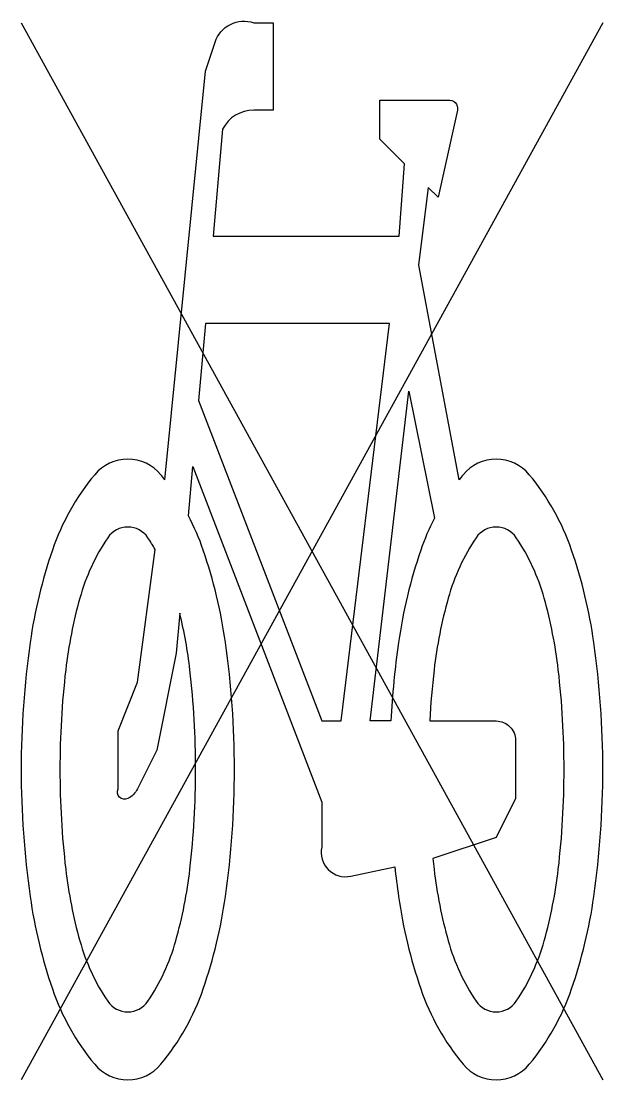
# Model space of a CAD drawing. Header units: metres. Extents: x -0.76 to 0.75, y 0 to 2.75.
import ezdxf

# ---------------------------------------------------------------- set-up
doc = ezdxf.new("R2010")
doc.units = ezdxf.units.M
doc.header["$LTSCALE"] = 0.2

msp = doc.modelspace()

# ---------------------------------------------------------------- linework, layer by layer
for p, q in [((0.7513, 2.75), (-0.7625, 0)), ((-0.7625, 2.75), (0.7513, 0))]:
    msp.add_line(p, q)
at = {"flags": 128}
for points in [[(-0.3882, 1.561), (-0.2831, 2.6239), (-0.2579, 2.6995, -0.414214), (-0.157, 2.75), (-0.1065, 2.75), (-0.1065, 2.5229), (-0.157, 2.5229, 0.281777), (-0.2386, 2.473), (-0.2631, 2.195), (0.2215, 2.195), (0.2349, 2.3833), (0.171, 2.4472), (0.171, 2.5482), (0.3476, 2.5482, -0.548946), (0.3728, 2.5229), (0.3224, 2.2959), (0.2971, 2.3211), (0.2719, 2.1193), (0.3769, 1.561)], [(-0.3989, 1.5742, 0.22312), (-0.485, 1.6147, 0.22312), (-0.5711, 1.5742, 0.090648), (-0.6812, 1.3782, 0.047451), (-0.7391, 1.1378, 0.035374), (-0.7625, 0.8073, 0.035374), (-0.7391, 0.4768, 0.047451), (-0.6812, 0.2365, 0.090648), (-0.5711, 0.0404, 0.22312), (-0.485, 0, 0.22312), (-0.3989, 0.0404, 0.090648), (-0.2887, 0.2365, 0.047451), (-0.2309, 0.4768, 0.035374), (-0.2074, 0.8073, 0.035374), (-0.2309, 1.1378, 0.047451), (-0.2887, 1.3782, 0.038864), (-0.3273, 1.4673), (-0.3159, 1.596), (0.0196, 0.7224), (0.0196, 0.6055, 0.544665), (0.0953, 0.5298), (0.2099, 0.5545, 0.008345), (0.2196, 0.4768, 0.047451), (0.2775, 0.2365, 0.090648), (0.3877, 0.0404, 0.22312), (0.4737, 0, 0.22312), (0.5598, 0.0404, 0.090648), (0.67, 0.2365, 0.047451), (0.7279, 0.4768, 0.035374), (0.7513, 0.8073, 0.035374), (0.7279, 1.1378, 0.047451), (0.67, 1.3782, 0.090648), (0.5598, 1.5742, 0.22312), (0.4737, 1.6147, 0.22312), (0.3877, 1.5742)]]:
    msp.add_lwpolyline(points, format="xyb", dxfattribs=at)
msp.add_lwpolyline([(-0.3008, 1.7676), (0.0196, 0.9335), (0.0701, 0.9335), (0.1962, 1.9679), (-0.2831, 1.9679)], close=True, dxfattribs=at)
for points in [[(0.3128, 1.4609, 0.035986), (0.2775, 1.3782, 0.047451), (0.2196, 1.1378, 0.021905), (0.1996, 0.9335), (0.1458, 0.9335), (0.2467, 1.7913)], [(-0.3497, 1.2136), (-0.3588, 1.1101), (-0.4093, 0.8578), (-0.4597, 0.7569, -0.162278), (-0.485, 0.7317, -0.720759), (-0.5102, 0.7569), (-0.5102, 0.9083), (-0.4597, 1.0344), (-0.4137, 1.3799, 0.01664), (-0.4328, 1.4104, 0.24906), (-0.485, 1.4381, 0.24906), (-0.5371, 1.4104, 0.080527), (-0.6098, 1.2533, 0.039407), (-0.6466, 1.0665, 0.028874), (-0.6616, 0.8073, 0.028874), (-0.6466, 0.5481, 0.039407), (-0.6098, 0.3613, 0.080527), (-0.5371, 0.2043, 0.24906), (-0.485, 0.1766, 0.24906), (-0.4328, 0.2043, 0.080527), (-0.3601, 0.3613, 0.039407), (-0.3233, 0.5481, 0.028874), (-0.3084, 0.8073, 0.028874), (-0.3233, 1.0665, 0.030907)], [(0.6504, 0.8073, 0.028874), (0.6354, 1.0665, 0.039407), (0.5986, 1.2533, 0.080527), (0.5259, 1.4104, 0.24906), (0.4737, 1.4381, 0.24906), (0.4216, 1.4104, 0.080527), (0.3489, 1.2533, 0.039407), (0.3121, 1.0665, 0.014843), (0.3007, 0.9335), (0.4737, 0.9335, -0.414214), (0.5242, 0.883), (0.5242, 0.7317), (0.4737, 0.6307), (0.3091, 0.5758, 0.003097), (0.3121, 0.5481, 0.039407), (0.3489, 0.3613, 0.080527), (0.4216, 0.2043, 0.24906), (0.4737, 0.1766, 0.24906), (0.5259, 0.2043, 0.080527), (0.5986, 0.3613, 0.039407), (0.6354, 0.5481, 0.028874)]]:
    msp.add_lwpolyline(points, format="xyb", close=True, dxfattribs=at)
for centre, start, end in [((-0.88, 1.175), 38.1274, 39.6888), ((0.8688, 1.175), 140.3112, 141.8726)]:
    msp.add_arc(centre, 0.6252, start, end)

doc.saveas('drawing.dxf')
